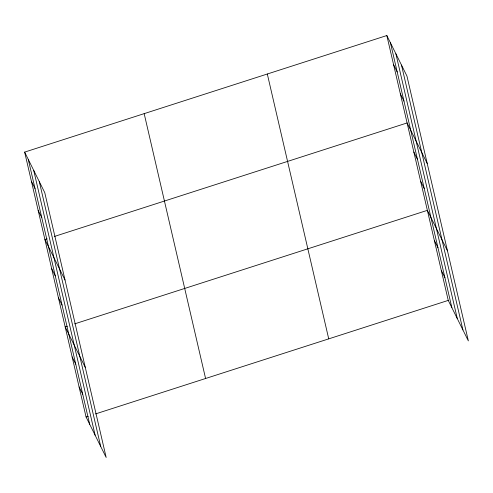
<?xml version="1.0" encoding="UTF-8"?>
<svg xmlns="http://www.w3.org/2000/svg" width="493" height="493" viewBox="0 0 493 493"><rect width="100%" height="100%" fill="white"/><g stroke="black" fill="none" stroke-linecap="round" stroke-linejoin="round"><path stroke-width="0.74" d="M24.65 152.109L44.752 192.603L106.168 457.461L86.065 416.967L24.65 152.109L386.832 35.539L406.935 76.033L468.35 340.891L448.248 300.397L386.832 35.539M47.106 238.809L44.918 239.512L65.014 280.006M54.39 236.461L407.101 122.942L427.203 163.436M67.368 326.212L65.187 326.914L85.283 367.408M74.659 323.864L427.369 210.345L447.471 250.838M86.065 416.967L88.253 416.265M95.537 413.917L448.248 300.397M393.593 64.675L397.21 71.96M400.347 93.812L403.964 101.096M413.855 152.078L417.472 159.362M420.615 181.214L424.233 188.499M434.327 240.362L437.944 247.652M441.29 270.38L444.908 277.67M31.404 181.245L35.021 188.529M38.164 210.382L41.776 217.666M51.673 268.648L55.29 275.932M58.427 297.784L62.044 305.068M72.144 356.932L75.762 364.222M79.102 386.95L82.719 394.24M401.493 65.076L462.909 329.934M395.891 53.786L457.307 318.644M390.45 42.829L451.865 307.687M267.317 74.012L328.726 338.864M144.172 113.643L205.587 378.501M39.311 181.646L100.726 446.504M33.709 170.356L95.124 435.214M28.267 159.399L89.683 424.257"/></g></svg>
